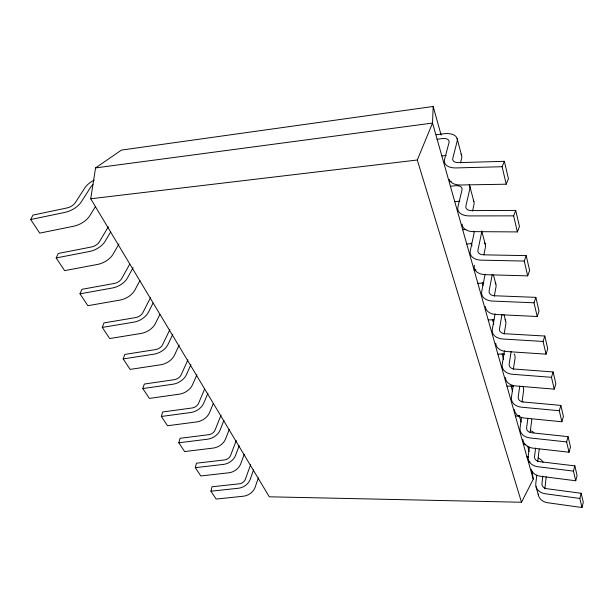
<?xml version="1.0" encoding="UTF-8"?>
<svg xmlns="http://www.w3.org/2000/svg" width="614" height="614" viewBox="0 0 614 614"><rect width="100%" height="100%" fill="white"/><g stroke="black" fill="none" stroke-linecap="round" stroke-linejoin="round"><path stroke-width="0.92" d="M433.169 106.475L432.525 123.053L533.251 479.15L521.509 502.252L269.293 496.803L90.718 198.775L95.569 167.914L121.472 150.077L433.169 106.475L441.136 135.072M544.841 488.874L546.214 476.771M542.822 476.134L541.955 483.602A6.278 5.027 -9.5 0 0 546.729 488.713L581.197 493.288L583.3 502.382L581.988 507.525L547.742 502.751A12.426 10.031 -9.1 0 1 538.263 494.086M536.797 475.136L535.776 483.517A12.556 10.054 -9.5 0 0 545.286 493.771L579.862 498.453L581.988 507.525M537.726 461.398L539.215 449.195M535.592 448.059L534.525 456.532A6.47 5.05 -10.7 0 0 539.407 461.628L574.85 465.873L577.091 475.558L575.717 480.762L540.504 476.287A12.81 10.093 -10.3 0 1 531.087 469.226M530.166 432.218L531.655 420.866A12.894 9.717 -13 0 0 531.701 419.316M529.406 447.122L528.178 456.509A12.948 10.108 -10.7 0 0 537.895 466.74L573.453 471.099L575.717 480.762M527.902 418.226L526.62 427.705A6.677 5.073 -11.8 0 0 531.609 432.778L568.088 436.646L570.483 446.977L569.032 452.234L532.798 448.12A13.216 10.131 -11.4 0 1 522.89 439.54M522.069 401.518L523.604 390.696A13.308 9.724 -13.8 0 0 522.821 386.206M521.547 417.359L520.089 427.758A13.362 10.139 -11.8 0 0 530.012 437.943L566.615 441.919L569.032 452.234M519.774 386.114L518.185 396.951A6.9 5.081 -12.7 0 0 523.281 401.986L560.858 405.409L563.414 416.461L561.887 421.772L524.579 418.073A13.646 10.154 -12.4 0 1 514.432 409.561M513.235 385.377L511.454 397.089A13.807 10.154 -12.7 0 0 521.601 407.197L559.3 410.735L561.887 421.772M513.342 369.367L515.016 358.492A13.746 9.709 -14.5 0 0 514.24 354.002M511.186 351.369L509.167 364.064A7.138 5.073 -13.6 0 0 514.379 369.045L553.122 371.954L555.862 383.796L554.242 389.153L515.783 385.945A14.114 10.154 -13.3 0 1 505.406 377.533M504.47 350.724L502.229 364.302A14.283 10.146 -13.6 0 0 512.598 374.294L551.472 377.318L554.242 389.153M504.148 334.039L505.829 324.046A14.222 9.67 -15.2 0 0 505.069 319.572M502.022 314.284L499.504 328.828A7.399 5.058 -14.4 0 0 504.831 333.724L544.81 336.035L547.749 348.76L546.046 354.155L506.366 351.507A14.613 10.131 -14.1 0 1 495.736 343.249M495.114 313.754L492.344 329.165A14.79 10.116 -14.4 0 0 502.943 339.012L543.06 341.438L546.046 354.155M494.301 296.201L495.974 287.106A14.736 9.594 -15.9 0 0 495.237 282.663M492.221 274.604L489.12 290.967A7.667 5.019 -15.1 0 0 494.569 295.756L535.861 297.36L539.031 311.075L537.219 316.502L496.242 314.522A15.15 10.07 -14.8 0 1 485.359 306.44M485.114 274.205L481.729 291.427A15.342 10.039 -15.1 0 0 492.566 301.067L534.003 302.794L535.861 297.36M483.916 254.664L485.382 247.411A15.281 9.479 -16.5 0 0 484.676 242.998M472.557 210.932L473.962 204.615A15.88 9.325 -17.1 0 0 473.294 200.271M258.387 477.915L255.033 487.501A10.898 7.821 -33.2 0 1 243.62 496.189L216.151 499.067L210.94 491.208L211.976 486.779L239.552 483.778A5.495 3.907 -33 0 0 245.308 479.419L250.642 464.598M460.515 162.825L461.621 158.358A16.517 9.103 -17.6 0 0 460.999 154.099M244.242 454.291L240.68 463.946A11.19 7.798 -32.7 0 1 228.899 472.788L200.824 475.957L195.321 467.661L196.449 463.209L224.64 459.901A5.649 3.891 -32.5 0 0 230.588 455.473L236.244 440.545M579.862 498.453L581.197 493.288M573.453 471.099L574.85 465.873M229.306 429.347L225.522 439.064A11.505 7.767 -32.1 0 1 213.35 448.066L184.63 451.559L178.82 442.786L180.048 438.304L208.883 434.674A5.81 3.876 -32 0 0 215.023 430.161L221.04 415.141M566.615 441.919L568.088 436.646M559.3 410.735L560.858 405.409M213.288 403.505L209.489 412.738A11.835 7.721 -31.6 0 1 196.902 421.902L167.515 425.748L161.352 416.461L162.687 411.963L192.205 407.965A5.979 3.845 -31.5 0 0 198.552 403.375L204.608 389.115M551.472 377.318L553.122 371.954M196.91 374.732L192.489 384.848A12.188 7.644 -31.2 0 1 179.457 394.173L149.371 398.409L142.839 388.562L144.298 384.049L174.514 379.644A6.155 3.807 -31 0 0 181.092 374.97L187.93 359.812M543.06 341.438L544.81 336.035M179.173 345.083L174.453 355.237A12.564 7.552 -30.7 0 1 160.945 364.731L130.122 369.398L123.184 358.937L124.78 354.416L155.733 349.566A6.347 3.761 -30.5 0 0 162.549 344.807L169.855 329.603M253.574 469.879L250.151 479.488A10.998 7.813 -33 0 1 238.616 488.23L210.94 491.208M474.346 265.21A15.726 9.97 -15.6 0 0 485.344 274.673L527.695 275.878L529.629 270.444L526.198 255.624L483.51 254.833A7.967 4.966 -15.8 0 1 477.938 250.182L481.522 232.959A15.488 9.433 -16.7 0 0 481.668 231.409M527.695 275.878L524.226 261.057L526.198 255.624M239.161 445.81L235.53 455.488A11.298 7.79 -32.5 0 1 223.619 464.384L195.321 467.661M462.142 224.102A16.355 9.824 -16.2 0 0 473.563 231.631L517.395 231.923L519.459 226.482L515.737 210.418L471.552 210.602A8.289 4.881 -16.4 0 1 465.849 206.12L469.802 189.02A16.094 9.256 -17.3 0 0 469.15 184.699M159.893 314.422L155.265 323.739A12.963 7.437 -30.2 0 1 141.243 333.41L109.66 338.552L102.277 327.416L104.012 322.903L135.74 317.561A6.554 3.692 -30.1 0 0 142.816 312.718L150.637 297.498M517.395 231.923L513.626 215.852L515.737 210.418M223.933 420.383L220.073 430.122A11.62 7.752 -32 0 1 207.762 439.179L178.82 442.786M449.302 179.365A17.038 9.617 -16.9 0 0 460.799 184.991L506.212 184.2L508.423 178.781L504.378 161.313L458.581 162.633A8.642 4.766 -17.1 0 1 452.756 158.366L457.115 141.458A16.755 9.018 -17.8 0 0 443.715 133.768L436.262 134.727M521.509 502.252L417.297 160.008L432.525 123.053L95.569 167.914M207.954 393.183L203.718 403.268A11.958 7.698 -31.5 0 1 190.977 412.493L161.352 416.461M506.212 184.2L502.114 166.716L504.378 161.313M139.946 280.552L134.819 290.184A13.385 7.284 -29.8 0 1 120.252 300.031L87.871 305.703L79.989 293.822L81.892 289.317L114.419 283.43A6.769 3.607 -29.7 0 0 121.779 278.495L129.731 264.089M190.893 364.67L186.372 374.801A12.318 7.621 -31 0 1 173.179 384.187L142.839 388.562M118.955 243.942L112.984 254.349A13.838 7.092 -29.4 0 1 97.826 264.373L64.608 270.636L56.181 257.941L58.269 253.459L91.639 246.958A7 3.507 -29.2 0 0 99.307 241.939L108.325 226.781M172.772 334.4L167.944 344.554A12.694 7.514 -30.5 0 1 154.267 354.109L123.184 358.937M153.078 303.047L148.335 312.373A13.109 7.383 -30.1 0 1 134.128 322.097L102.277 327.416M95.554 206.45L89.621 216.005A14.329 6.854 -29 0 1 73.818 226.198L39.726 233.128L30.7 219.528L32.987 215.084L67.248 207.893A7.253 3.377 -28.8 0 0 75.238 202.789L84.955 187.73A14.337 6.685 -28 0 1 94.295 180.063M133.123 267.62L127.42 278.05A13.539 7.222 -29.7 0 1 112.654 287.951L79.989 293.822M110.735 231.785L105.078 241.379A14.007 7.015 -29.2 0 1 89.705 251.456L56.181 257.941M30.7 219.528L65.107 212.352A14.506 6.762 -28.8 0 0 81.148 202.098L90.795 187.001A7.168 3.339 -28 0 1 92.983 184.707M437.107 139.255L442.387 138.587A8.373 4.505 -17.8 0 1 449.057 142.463L444.559 159.333A17.284 9.532 -17.1 0 0 456.133 167.921L502.114 166.716M441.827 155.948L446.178 155.426M90.718 198.775L417.297 160.008M449.509 181.606L451.313 181.414M450.4 186.249L455.504 185.704A8.043 4.628 -17.3 0 1 462.02 189.826L457.944 206.895A16.586 9.763 -16.4 0 0 469.265 215.913L513.626 215.852M454.767 201.676L459.809 201.169M462.695 229.728L465.988 229.436M466.74 244.027L471.629 243.628M474.108 270.06L476.019 269.922M477.869 283.353L482.596 283.046A7.368 4.797 -15.9 0 1 483.817 283.039M488.23 319.978L492.812 319.74A7.115 4.835 -15.2 0 1 493.994 319.756M497.9 354.163L502.344 353.994A6.877 4.851 -14.5 0 1 504.585 354.209M506.941 386.145L511.262 386.037A6.654 4.858 -13.8 0 1 513.442 386.283M515.422 416.131L519.628 416.077M523.397 444.298L525.845 444.298M526.766 456.985L528.539 456.993M528.347 461.812L529.951 461.82M524.226 261.057L481.368 260.152A15.941 9.924 -15.8 0 1 470.293 250.788L474 233.612A7.744 4.712 -16.7 0 0 473.54 231.202M536.014 486.687L538.539 495.651M471.207 243.029L471.982 245.792M482.259 282.701L483.034 285.472M492.543 319.61L493.825 324.223M502.052 353.748L503.595 359.282M511.048 386.037L512.59 391.571M519.275 415.563L521.071 422.018M527.756 446.01L528.953 451.536M457.108 138.534L461.598 155.403M469.748 186.027L473.893 201.615M481.675 230.841L485.275 244.372M493.456 275.11L495.836 284.052M504.002 314.729L505.667 320.976M534.003 302.794L537.219 316.502M531.962 470.869L533.251 479.15M521.37 401.402A13.032 9.724 -13.2 0 1 523.136 401.955M530.956 430.874A12.633 9.701 -12.4 0 1 533.873 432.647M538.309 458.075A12.265 9.67 -11.4 0 1 543.098 462.35"/></g></svg>
